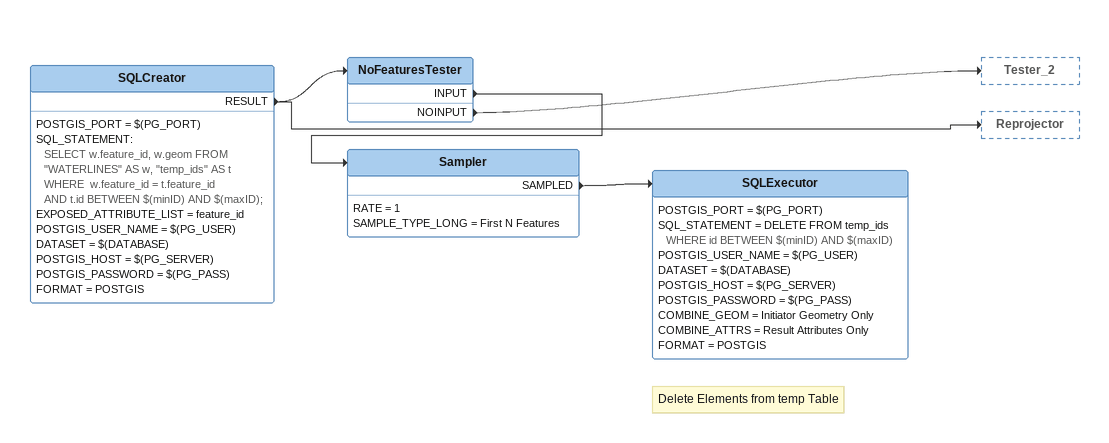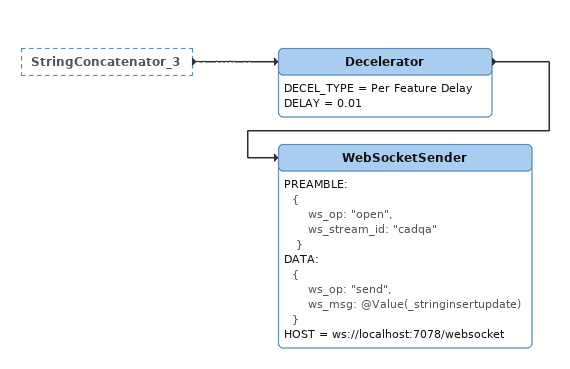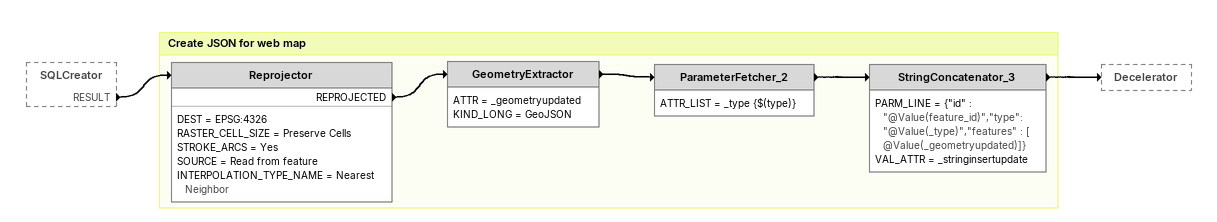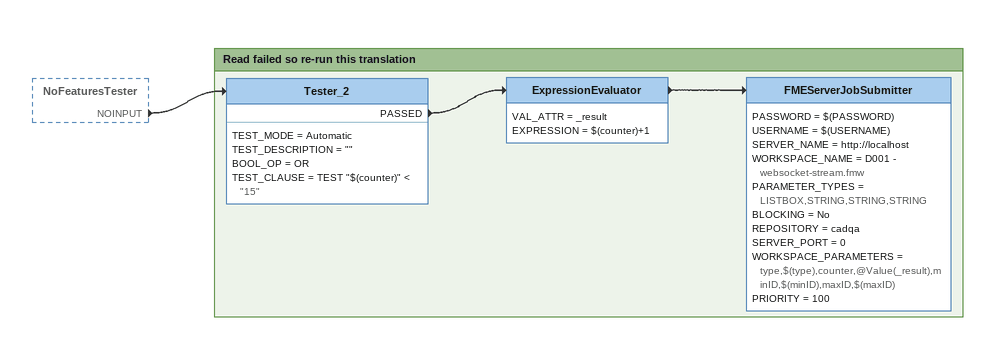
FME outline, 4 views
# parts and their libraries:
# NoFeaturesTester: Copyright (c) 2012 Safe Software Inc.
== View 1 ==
SQLCreator
    POSTGIS_PORT = $(PG_PORT)
    SQL_STATEMENT:
      SELECT w.feature_id, w.geom FROM "WATERLINES" AS w, "temp_ids" AS t
      WHERE  w.feature_id = t.feature_id
      AND t.id BETWEEN $(minID) AND $(maxID);
    EXPOSED_ATTRIBUTE_LIST = feature_id
    POSTGIS_USER_NAME = $(PG_USER)
    DATASET = $(DATABASE)
    POSTGIS_HOST = $(PG_SERVER)
    POSTGIS_PASSWORD = $(PG_PASS)
    FORMAT = POSTGIS
    RESULT -> Reprojector
    RESULT -> NoFeaturesTester
NoFeaturesTester
    INPUT -> Sampler
    NOINPUT -> Tester_2
Sampler
    RATE = 1
    SAMPLE_TYPE_LONG = First N Features
    SAMPLED -> SQLExecutor
Note: Delete Elements from temp Table
SQLExecutor
    POSTGIS_PORT = $(PG_PORT)
    SQL_STATEMENT = DELETE FROM temp_ids WHERE id BETWEEN $(minID) AND $(maxID)
    POSTGIS_USER_NAME = $(PG_USER)
    DATASET = $(DATABASE)
    POSTGIS_HOST = $(PG_SERVER)
    POSTGIS_PASSWORD = $(PG_PASS)
    COMBINE_GEOM = Initiator Geometry Only
    COMBINE_ATTRS = Result Attributes Only
    FORMAT = POSTGIS

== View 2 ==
StringConcatenator_3 [outside]
    -> Decelerator
Decelerator
    DECEL_TYPE = Per Feature Delay
    DELAY = 0.01
    -> WebSocketSender
WebSocketSender
    PREAMBLE:
      {
          ws_op: "open",
          ws_stream_id: "cadqa"
       }
    DATA:
      {
          ws_op: "send",
          ws_msg: @Value(_stringinsertupdate)
      }
    HOST = ws://localhost:7078/websocket

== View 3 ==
SQLCreator [outside]
    RESULT -> Reprojector

Bookmark: Create JSON for web map
Reprojector
    DEST = EPSG:4326
    RASTER_CELL_SIZE = Preserve Cells
    STROKE_ARCS = Yes
    SOURCE = Read from feature
    INTERPOLATION_TYPE_NAME = Nearest Neighbor
    REPROJECTED -> GeometryExtractor
GeometryExtractor
    ATTR = _geometryupdated
    KIND_LONG = GeoJSON
    -> ParameterFetcher_2
ParameterFetcher_2
    ATTR_LIST = _type {$(type)}
    -> StringConcatenator_3
StringConcatenator_3
    PARM_LINE = {"id" : "@Value(feature_id)","type": "@Value(_type)","features" : [ @Value(_geometryupdated)]}
    VAL_ATTR = _stringinsertupdate
    -> Decelerator

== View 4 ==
NoFeaturesTester [outside]
    NOINPUT -> Tester_2

Bookmark: Read failed so re-run this translation
Tester_2
    TEST_MODE = Automatic
    TEST_DESCRIPTION = ""
    BOOL_OP = OR
    TEST_CLAUSE = TEST "$(counter)" < "15"
    PASSED -> ExpressionEvaluator
ExpressionEvaluator
    VAL_ATTR = _result
    EXPRESSION = $(counter)+1
    -> FMEServerJobSubmitter
FMEServerJobSubmitter
    PASSWORD = $(PASSWORD)
    USERNAME = $(USERNAME)
    SERVER_NAME = http://localhost
    WORKSPACE_NAME = D001 - websocket-stream.fmw
    PARAMETER_TYPES = LISTBOX,STRING,STRING,STRING
    BLOCKING = No
    REPOSITORY = cadqa
    SERVER_PORT = 0
    WORKSPACE_PARAMETERS = type,$(type),counter,@Value(_result),minID,$(minID),maxID,$(maxID)
    PRIORITY = 100
